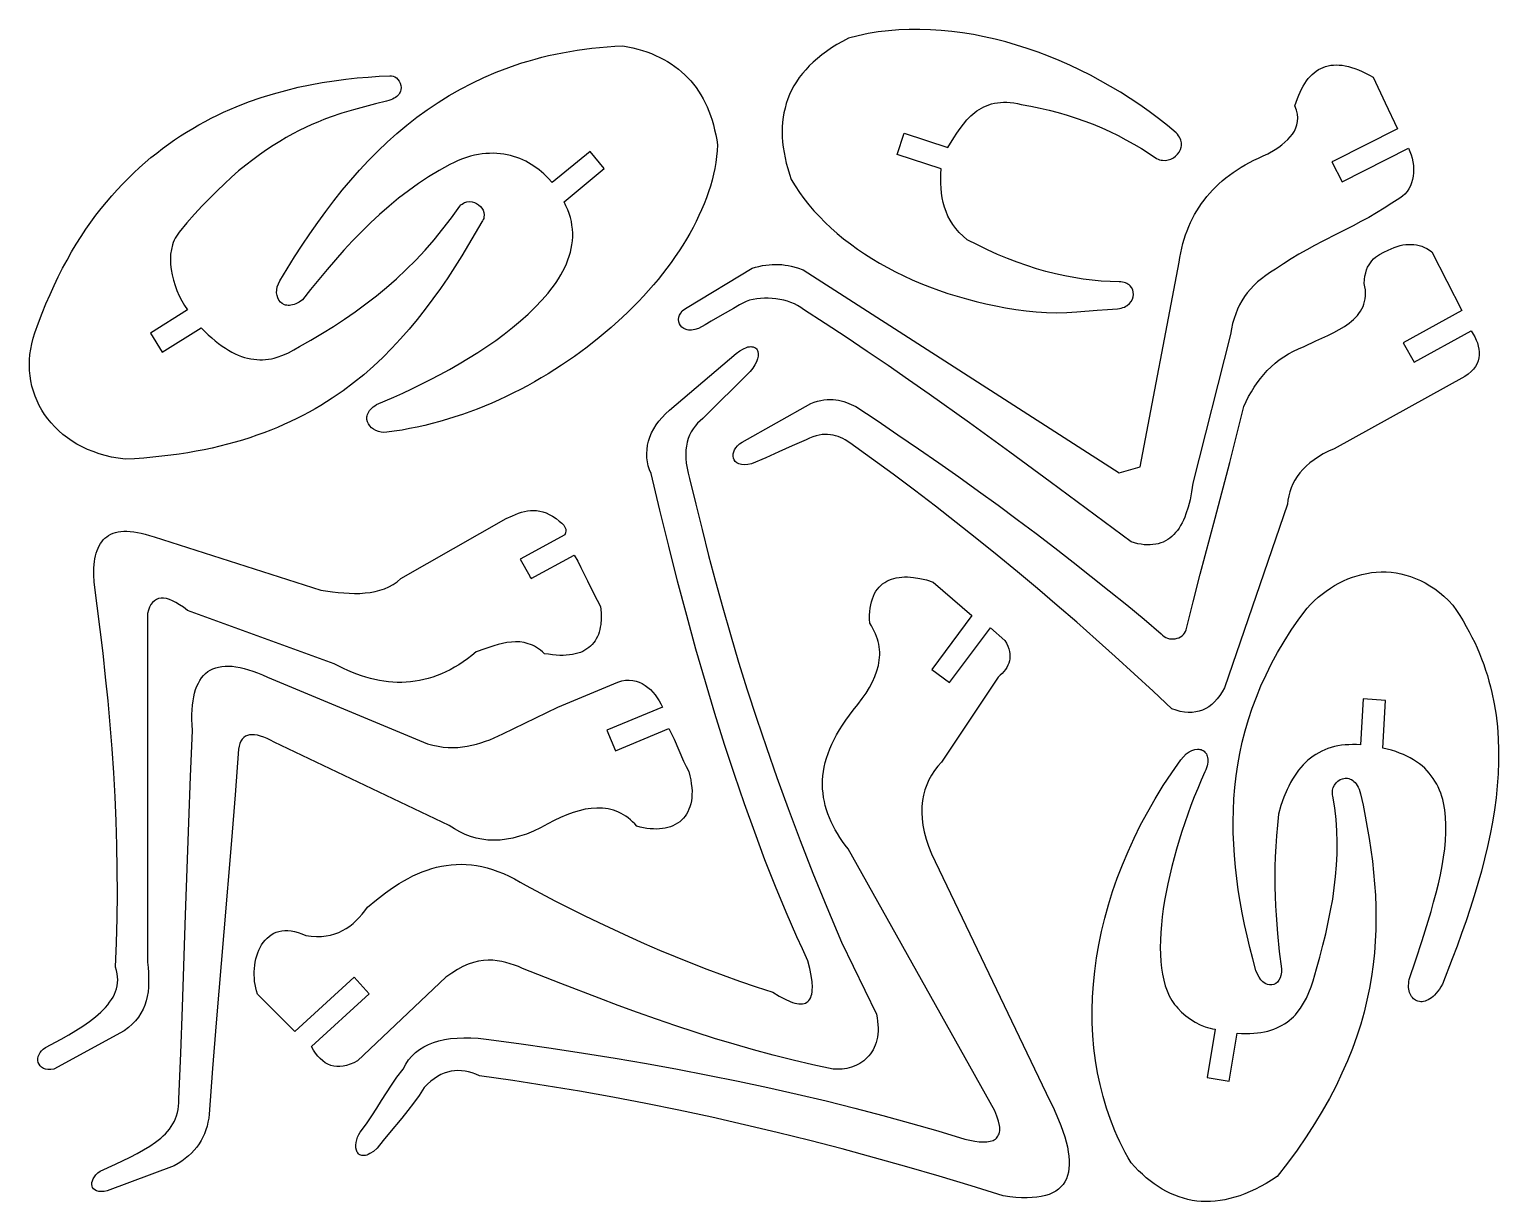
# Model space of a CAD drawing. Extents: x 13 to 179, y 9 to 275.
# Drawn here: x 13.6 to 177.9, y 144.1 to 275.2 of the extents above; entities that cross this region are included whole.
import ezdxf

# ---------------------------------------------------------------- set-up
doc = ezdxf.new("R2010")
doc.units = 0
doc.layers.add('Nível Padrão', color=1, linetype='CONTINUOUS')

msp = doc.modelspace()

# ---------------------------------------------------------------- linework, layer by layer
at = {"layer": 'Nível Padrão'}
for points in [[(105.18, 274.25), (104.52, 273.9), (103.89, 273.54), (103.3, 273.16), (102.74, 272.78), (102.21, 272.39), (101.71, 271.99), (101.25, 271.58), (100.81, 271.16), (100.41, 270.73), (100.03, 270.29), (99.69, 269.84), (99.37, 269.38), (99.09, 268.91), (98.83, 268.44), (98.6, 267.95), (98.4, 267.46), (98.23, 266.95), (98.09, 266.44), (97.97, 265.92), (97.88, 265.4), (97.82, 264.86), (97.78, 264.31), (97.77, 263.76), (97.78, 263.2), (97.82, 262.63), (97.89, 262.05), (97.98, 261.47), (98.09, 260.88), (98.23, 260.28), (98.39, 259.67), (98.58, 259.06), (98.79, 258.44), (99.23, 257.72), (99.7, 257.01), (100.21, 256.31), (100.75, 255.62), (101.32, 254.95), (101.93, 254.3), (102.57, 253.65), (103.23, 253.03), (103.93, 252.41), (104.65, 251.82), (105.4, 251.24), (106.18, 250.67), (106.98, 250.13), (107.81, 249.6), (108.66, 249.09), (109.54, 248.59), (110.44, 248.12), (111.37, 247.67), (112.31, 247.23), (113.28, 246.82), (114.26, 246.43), (115.27, 246.06), (116.29, 245.71), (117.33, 245.38), (118.39, 245.08), (119.46, 244.8), (120.55, 244.54), (121.66, 244.31), (122.77, 244.1), (123.91, 243.92), (125.05, 243.77), (126.2, 243.64), (126.77, 243.59), (127.34, 243.56), (128.47, 243.54), (129.6, 243.58), (130.74, 243.65), (133.01, 243.83), (134.15, 243.91), (135.29, 243.97), (135.5, 244.01), (135.7, 244.05), (135.88, 244.11), (136.06, 244.18), (136.21, 244.27), (136.36, 244.36), (136.61, 244.56), (136.8, 244.8), (136.94, 245.05), (137.03, 245.32), (137.07, 245.59), (137.05, 245.86), (136.98, 246.11), (136.85, 246.35), (136.68, 246.56), (136.57, 246.66), (136.45, 246.74), (136.32, 246.81), (136.17, 246.88), (136.01, 246.93), (135.84, 246.97), (135.65, 246.99), (135.46, 247), (134.46, 247.03), (133.46, 247.09), (132.46, 247.18), (131.44, 247.31), (130.41, 247.47), (129.38, 247.66), (128.33, 247.89), (127.28, 248.16), (126.22, 248.46), (125.14, 248.81), (124.06, 249.19), (122.96, 249.61), (121.85, 250.07), (120.74, 250.57), (119.61, 251.12), (118.47, 251.71), (118, 252.11), (117.57, 252.52), (117.2, 252.96), (116.86, 253.41), (116.57, 253.88), (116.32, 254.36), (116.11, 254.85), (115.93, 255.36), (115.79, 255.87), (115.68, 256.39), (115.6, 256.92), (115.54, 257.46), (115.52, 258), (115.51, 258.54), (115.53, 259.09), (115.57, 259.63), (110.64, 261.25), (111.42, 263.62), (116.32, 262.02), (116.97, 263.1), (117.31, 263.63), (117.67, 264.15), (118.04, 264.64), (118.44, 265.11), (118.86, 265.55), (119.32, 265.94), (119.56, 266.12), (119.8, 266.29), (120.06, 266.44), (120.33, 266.58), (120.61, 266.7), (120.9, 266.81), (121.2, 266.9), (121.52, 266.98), (121.84, 267.04), (122.18, 267.07), (122.54, 267.09), (122.9, 267.09), (123.29, 267.06), (123.68, 267.01), (124.09, 266.94), (124.52, 266.85), (125.58, 266.66), (126.62, 266.44), (127.65, 266.2), (128.66, 265.93), (129.66, 265.64), (130.65, 265.32), (131.62, 264.98), (132.57, 264.62), (133.51, 264.22), (134.43, 263.81), (135.34, 263.37), (136.23, 262.9), (137.11, 262.41), (137.98, 261.9), (138.83, 261.36), (139.66, 260.79), (139.82, 260.72), (139.98, 260.66), (140.15, 260.62), (140.31, 260.59), (140.63, 260.58), (140.95, 260.63), (141.25, 260.72), (141.53, 260.87), (141.78, 261.05), (142, 261.27), (142.18, 261.51), (142.32, 261.79), (142.4, 262.08), (142.42, 262.23), (142.43, 262.38), (142.42, 262.54), (142.39, 262.7), (142.35, 262.86), (142.29, 263.02), (142.21, 263.18), (142.11, 263.34), (141.99, 263.5), (141.85, 263.65), (140.86, 264.47), (139.86, 265.27), (138.83, 266.04), (137.78, 266.78), (136.71, 267.5), (135.62, 268.2), (134.51, 268.86), (133.39, 269.5), (132.25, 270.11), (131.1, 270.69), (129.94, 271.24), (128.76, 271.75), (127.58, 272.24), (126.39, 272.69), (125.19, 273.1), (123.99, 273.49), (122.79, 273.83), (121.58, 274.14), (120.37, 274.42), (119.16, 274.65), (117.95, 274.85), (116.75, 275.01), (115.55, 275.13), (114.36, 275.2), (113.17, 275.24), (111.99, 275.23), (110.82, 275.18), (109.67, 275.09), (108.52, 274.95), (107.39, 274.76), (106.28, 274.53), (105.18, 274.25)], [(44.12, 244.98), (43.73, 244.71), (43.36, 244.52), (43.18, 244.46), (43, 244.41), (42.83, 244.37), (42.67, 244.36), (42.52, 244.36), (42.37, 244.37), (42.23, 244.4), (42.1, 244.44), (41.86, 244.57), (41.65, 244.74), (41.48, 244.95), (41.35, 245.19), (41.27, 245.47), (41.23, 245.77), (41.24, 246.09), (41.3, 246.43), (41.42, 246.77), (41.59, 247.12), (42.41, 248.47), (43.24, 249.8), (44.08, 251.1), (44.94, 252.38), (45.82, 253.64), (46.72, 254.87), (47.63, 256.07), (48.57, 257.24), (49.53, 258.38), (50.51, 259.49), (51.51, 260.56), (52.54, 261.6), (53.59, 262.61), (54.67, 263.58), (55.78, 264.51), (56.92, 265.4), (58.08, 266.25), (59.28, 267.06), (60.51, 267.83), (61.78, 268.55), (63.08, 269.23), (64.41, 269.87), (65.78, 270.45), (67.19, 270.99), (67.91, 271.24), (68.64, 271.48), (69.38, 271.7), (70.13, 271.92), (70.88, 272.12), (71.65, 272.3), (72.43, 272.48), (73.22, 272.63), (74.03, 272.78), (74.84, 272.91), (75.66, 273.03), (76.5, 273.13), (77.34, 273.22), (78.2, 273.3), (79.07, 273.36), (79.95, 273.41), (80.52, 273.3), (81.07, 273.18), (81.61, 273.04), (82.14, 272.88), (82.65, 272.71), (83.14, 272.53), (83.62, 272.33), (84.08, 272.11), (84.53, 271.88), (84.96, 271.63), (85.37, 271.37), (85.77, 271.09), (86.16, 270.8), (86.53, 270.49), (86.88, 270.17), (87.22, 269.83), (87.54, 269.48), (87.85, 269.11), (88.15, 268.72), (88.42, 268.32), (88.68, 267.9), (88.93, 267.47), (89.16, 267.02), (89.38, 266.56), (89.58, 266.08), (89.76, 265.59), (89.93, 265.08), (90.08, 264.56), (90.22, 264.02), (90.35, 263.46), (90.45, 262.89), (90.55, 262.31), (90.5, 261.66), (90.44, 261), (90.35, 260.35), (90.23, 259.69), (90.09, 259.03), (89.93, 258.37), (89.74, 257.71), (89.53, 257.05), (89.29, 256.39), (89.04, 255.72), (88.76, 255.06), (88.46, 254.4), (88.14, 253.74), (87.81, 253.08), (87.45, 252.42), (87.07, 251.77), (86.67, 251.11), (86.25, 250.46), (85.81, 249.82), (85.36, 249.17), (84.89, 248.53), (84.4, 247.9), (83.89, 247.27), (83.37, 246.65), (82.83, 246.03), (82.27, 245.41), (81.7, 244.81), (81.12, 244.21), (80.52, 243.61), (79.9, 243.03), (78.64, 241.88), (77.32, 240.77), (75.95, 239.69), (74.54, 238.65), (73.08, 237.66), (72.34, 237.18), (71.59, 236.71), (70.83, 236.26), (70.06, 235.81), (69.28, 235.38), (68.5, 234.97), (67.71, 234.57), (66.91, 234.18), (66.11, 233.8), (65.3, 233.44), (64.48, 233.1), (63.66, 232.77), (62.83, 232.46), (62, 232.16), (61.17, 231.88), (60.33, 231.62), (59.49, 231.37), (58.64, 231.15), (57.8, 230.94), (56.95, 230.75), (56.1, 230.58), (55.25, 230.42), (54.39, 230.29), (53.54, 230.18), (53.22, 230.15), (52.91, 230.18), (52.61, 230.24), (52.33, 230.35), (52.07, 230.5), (51.84, 230.67), (51.64, 230.88), (51.49, 231.1), (51.38, 231.35), (51.32, 231.61), (51.32, 231.75), (51.33, 231.88), (51.35, 232.02), (51.39, 232.16), (51.45, 232.3), (51.53, 232.45), (51.62, 232.59), (51.74, 232.73), (51.87, 232.86), (52.03, 233), (52.2, 233.13), (52.4, 233.27), (54.33, 234.09), (55.33, 234.54), (56.36, 235.03), (57.4, 235.54), (58.45, 236.07), (59.51, 236.63), (60.57, 237.21), (61.63, 237.82), (62.68, 238.45), (63.72, 239.09), (64.73, 239.76), (65.73, 240.45), (66.69, 241.16), (67.62, 241.88), (68.51, 242.62), (69.36, 243.38), (70.16, 244.15), (70.9, 244.93), (71.59, 245.73), (71.91, 246.13), (72.21, 246.53), (72.49, 246.94), (72.76, 247.35), (73.01, 247.77), (73.24, 248.18), (73.45, 248.6), (73.64, 249.02), (73.81, 249.45), (73.95, 249.87), (74.08, 250.3), (74.18, 250.72), (74.25, 251.15), (74.31, 251.58), (74.34, 252.02), (74.34, 252.45), (74.32, 252.89), (74.26, 253.32), (74.19, 253.76), (74.08, 254.2), (73.95, 254.63), (73.78, 255.07), (73.59, 255.51), (73.37, 255.95), (77.88, 259.66), (76.29, 261.59), (72.04, 258.1), (71.6, 258.6), (71.11, 259.08), (70.58, 259.53), (70.01, 259.94), (69.4, 260.31), (69.09, 260.48), (68.76, 260.64), (68.43, 260.78), (68.08, 260.91), (67.73, 261.03), (67.37, 261.13), (67, 261.21), (66.63, 261.28), (66.25, 261.33), (65.85, 261.36), (65.45, 261.38), (65.05, 261.37), (64.63, 261.35), (64.21, 261.3), (63.79, 261.24), (63.35, 261.15), (62.91, 261.04), (62.46, 260.9), (62.01, 260.75), (61.55, 260.56), (61.08, 260.35), (60.61, 260.12), (59.4, 259.46), (58.23, 258.75), (57.08, 257.99), (55.96, 257.19), (54.87, 256.35), (53.8, 255.46), (52.75, 254.54), (51.72, 253.59), (50.72, 252.6), (49.73, 251.59), (48.76, 250.54), (47.81, 249.47), (46.87, 248.38), (45.94, 247.26), (45.03, 246.13), (44.12, 244.98)], [(155.13, 266.68), (155.41, 267.49), (155.55, 267.87), (155.71, 268.23), (155.87, 268.56), (156.05, 268.89), (156.23, 269.19), (156.42, 269.47), (156.62, 269.73), (156.83, 269.97), (157.05, 270.19), (157.28, 270.39), (157.51, 270.58), (157.76, 270.74), (158.01, 270.88), (158.28, 270.99), (158.55, 271.09), (158.84, 271.17), (159.13, 271.22), (159.43, 271.25), (159.75, 271.26), (160.07, 271.25), (160.41, 271.22), (160.75, 271.16), (161.1, 271.08), (161.47, 270.98), (161.84, 270.86), (162.23, 270.71), (162.63, 270.53), (163.03, 270.34), (163.45, 270.12), (163.88, 269.88), (165.21, 267.04), (166.58, 264.12), (159.43, 260.49), (159.34, 260.46), (159.34, 260.45), (159.27, 260.42), (160.41, 258.19), (167.82, 261.95), (167.99, 261.59), (168.13, 261.21), (168.25, 260.82), (168.33, 260.42), (168.38, 260.02), (168.4, 259.61), (168.4, 259.21), (168.36, 258.82), (168.28, 258.44), (168.18, 258.07), (168.04, 257.72), (167.87, 257.39), (167.67, 257.09), (167.43, 256.81), (167.16, 256.57), (166.86, 256.37), (165.98, 255.78), (165.11, 255.23), (164.25, 254.71), (163.38, 254.21), (162.51, 253.74), (161.64, 253.28), (159.91, 252.4), (158.18, 251.51), (157.31, 251.05), (156.44, 250.58), (155.57, 250.09), (154.7, 249.56), (153.83, 249.01), (152.96, 248.42), (152.4, 248.07), (151.87, 247.72), (151.39, 247.35), (150.94, 246.98), (150.53, 246.59), (150.15, 246.19), (149.8, 245.77), (149.49, 245.34), (149.2, 244.89), (148.94, 244.42), (148.71, 243.93), (148.51, 243.42), (148.32, 242.88), (148.16, 242.32), (148.02, 241.73), (147.9, 241.11), (143.7, 224.46), (143.56, 223.51), (143.39, 222.62), (143.18, 221.79), (142.94, 221.03), (142.8, 220.68), (142.66, 220.35), (142.5, 220.03), (142.34, 219.73), (142.16, 219.45), (141.98, 219.19), (141.78, 218.95), (141.58, 218.72), (141.36, 218.52), (141.14, 218.33), (140.9, 218.16), (140.65, 218.02), (140.39, 217.89), (140.12, 217.79), (139.84, 217.7), (139.55, 217.64), (139.25, 217.6), (138.94, 217.57), (138.61, 217.57), (138.27, 217.59), (137.92, 217.64), (137.56, 217.7), (137.19, 217.79), (136.8, 217.9), (127.74, 224.64), (123.24, 227.95), (118.74, 231.22), (114.2, 234.45), (111.92, 236.05), (109.61, 237.64), (107.29, 239.22), (104.94, 240.79), (102.57, 242.35), (100.17, 243.91), (99.85, 244.14), (99.5, 244.35), (99.14, 244.54), (98.75, 244.7), (98.35, 244.83), (97.94, 244.95), (97.51, 245.04), (97.08, 245.1), (96.65, 245.15), (96.21, 245.17), (95.78, 245.17), (95.35, 245.14), (94.93, 245.09), (94.52, 245.02), (94.12, 244.93), (93.74, 244.81), (92.99, 244.41), (92.31, 244.03), (91.07, 243.3), (89.84, 242.58), (89.16, 242.2), (88.41, 241.79), (88, 241.66), (87.82, 241.62), (87.64, 241.6), (87.47, 241.6), (87.31, 241.6), (87.16, 241.63), (87.02, 241.66), (86.77, 241.77), (86.56, 241.92), (86.4, 242.1), (86.29, 242.31), (86.21, 242.54), (86.19, 242.78), (86.22, 243.03), (86.29, 243.28), (86.42, 243.51), (86.6, 243.74), (86.84, 243.94), (87.13, 244.11), (94.41, 248.51), (94.8, 248.63), (95.18, 248.73), (95.56, 248.81), (95.93, 248.87), (96.3, 248.91), (96.67, 248.94), (97.03, 248.95), (97.39, 248.94), (97.74, 248.92), (98.09, 248.88), (98.44, 248.83), (98.79, 248.76), (99.47, 248.58), (100.13, 248.35), (135.46, 225.64), (137.81, 226.31), (142.18, 249.19), (142.27, 249.72), (142.36, 250.25), (142.48, 250.76), (142.6, 251.27), (142.74, 251.76), (142.9, 252.25), (143.07, 252.72), (143.26, 253.18), (143.46, 253.64), (143.67, 254.08), (143.9, 254.52), (144.15, 254.94), (144.4, 255.35), (144.68, 255.76), (144.97, 256.15), (145.27, 256.54), (145.59, 256.91), (145.92, 257.27), (146.27, 257.63), (146.63, 257.97), (147, 258.3), (147.39, 258.62), (147.8, 258.94), (148.22, 259.24), (148.65, 259.53), (149.1, 259.81), (149.57, 260.09), (150.05, 260.35), (150.54, 260.6), (151.05, 260.84), (151.57, 261.08), (152.11, 261.3), (152.92, 261.81), (153.31, 262.07), (153.67, 262.34), (154.01, 262.62), (154.33, 262.92), (154.61, 263.22), (154.86, 263.53), (155.06, 263.86), (155.23, 264.21), (155.35, 264.57), (155.42, 264.95), (155.44, 265.35), (155.4, 265.77), (155.3, 266.21), (155.13, 266.68)], [(53.88, 270.04), (53.97, 270.06), (54.06, 270.06), (54.25, 270.02), (54.44, 269.93), (54.62, 269.8), (54.78, 269.63), (54.93, 269.43), (55.04, 269.21), (55.11, 268.97), (55.14, 268.72), (55.12, 268.47), (55.09, 268.34), (55.04, 268.21), (54.98, 268.09), (54.9, 267.97), (54.8, 267.85), (54.68, 267.74), (54.54, 267.63), (54.38, 267.53), (54.2, 267.43), (53.99, 267.35), (53.76, 267.27), (53.51, 267.2), (52.3, 266.91), (51.07, 266.59), (49.81, 266.25), (48.52, 265.85), (47.2, 265.4), (46.52, 265.15), (45.84, 264.87), (45.15, 264.58), (44.45, 264.26), (43.74, 263.91), (43.03, 263.54), (42.3, 263.14), (41.57, 262.71), (40.83, 262.25), (40.08, 261.75), (39.32, 261.22), (38.55, 260.65), (37.77, 260.05), (36.98, 259.4), (36.18, 258.71), (35.38, 257.97), (34.56, 257.19), (33.74, 256.37), (32.9, 255.49), (32.05, 254.56), (31.2, 253.58), (30.33, 252.55), (30.17, 252.34), (30.02, 252.12), (29.89, 251.89), (29.77, 251.65), (29.67, 251.4), (29.58, 251.15), (29.45, 250.63), (29.37, 250.08), (29.34, 249.52), (29.36, 248.95), (29.42, 248.36), (29.53, 247.78), (29.68, 247.19), (29.86, 246.6), (30.08, 246.02), (30.34, 245.45), (30.62, 244.89), (30.92, 244.36), (31.25, 243.85), (27.11, 241.26), (28.43, 239.14), (32.78, 241.85), (33.18, 241.45), (33.58, 241.07), (33.97, 240.72), (34.36, 240.39), (34.74, 240.09), (35.12, 239.82), (35.49, 239.56), (35.86, 239.34), (36.22, 239.14), (36.58, 238.96), (36.94, 238.8), (37.29, 238.66), (37.64, 238.55), (37.98, 238.46), (38.33, 238.38), (38.66, 238.33), (39, 238.3), (39.33, 238.28), (39.66, 238.29), (39.99, 238.31), (40.32, 238.35), (40.64, 238.4), (40.96, 238.47), (41.28, 238.56), (41.91, 238.78), (42.54, 239.06), (43.16, 239.39), (43.79, 239.77), (45.07, 240.49), (46.34, 241.24), (47.59, 242.01), (48.82, 242.82), (50.03, 243.65), (51.22, 244.52), (52.38, 245.43), (53.52, 246.37), (54.64, 247.35), (55.73, 248.37), (56.79, 249.44), (57.83, 250.55), (58.85, 251.7), (59.83, 252.91), (60.79, 254.16), (61.71, 255.47), (61.84, 255.6), (61.97, 255.7), (62.11, 255.79), (62.25, 255.86), (62.38, 255.91), (62.52, 255.95), (62.81, 255.98), (63.08, 255.96), (63.35, 255.89), (63.6, 255.77), (63.82, 255.62), (64.03, 255.44), (64.19, 255.23), (64.32, 255), (64.41, 254.75), (64.44, 254.49), (64.42, 254.23), (64.39, 254.1), (64.34, 253.97), (64.27, 253.84), (64.19, 253.71), (63.45, 252.43), (62.7, 251.17), (61.93, 249.91), (61.15, 248.68), (60.36, 247.46), (59.54, 246.26), (58.71, 245.08), (57.85, 243.93), (56.96, 242.8), (56.04, 241.69), (55.1, 240.62), (54.12, 239.57), (53.11, 238.55), (52.06, 237.56), (50.97, 236.61), (49.84, 235.69), (48.66, 234.81), (47.44, 233.97), (46.81, 233.57), (46.17, 233.17), (45.52, 232.79), (44.85, 232.41), (44.17, 232.05), (43.48, 231.7), (42.78, 231.36), (42.05, 231.03), (41.32, 230.71), (40.57, 230.4), (39.81, 230.11), (39.03, 229.83), (38.23, 229.56), (37.42, 229.3), (36.6, 229.06), (35.75, 228.83), (34.89, 228.61), (34.02, 228.41), (33.12, 228.22), (32.21, 228.04), (31.29, 227.88), (30.34, 227.73), (29.38, 227.6), (28.39, 227.48), (27.39, 227.37), (26.37, 227.28), (25.33, 227.21), (24.27, 227.15), (23.51, 227.26), (22.77, 227.4), (22.06, 227.57), (21.37, 227.77), (20.71, 228), (20.08, 228.26), (19.47, 228.54), (18.89, 228.85), (18.34, 229.19), (17.82, 229.55), (17.32, 229.93), (16.85, 230.34), (16.42, 230.76), (16.01, 231.21), (15.63, 231.67), (15.28, 232.15), (14.97, 232.65), (14.68, 233.16), (14.43, 233.69), (14.21, 234.22), (14.02, 234.77), (13.86, 235.33), (13.74, 235.91), (13.65, 236.48), (13.59, 237.07), (13.57, 237.66), (13.59, 238.26), (13.63, 238.86), (13.72, 239.46), (13.84, 240.07), (13.99, 240.68), (14.18, 241.28), (14.58, 242.4), (15, 243.49), (15.43, 244.55), (15.88, 245.58), (16.34, 246.59), (16.81, 247.57), (17.29, 248.52), (17.79, 249.44), (18.3, 250.34), (18.82, 251.21), (19.36, 252.06), (19.9, 252.88), (20.46, 253.67), (21.02, 254.44), (21.6, 255.19), (22.19, 255.91), (22.78, 256.61), (23.38, 257.29), (23.99, 257.94), (24.61, 258.57), (25.24, 259.18), (25.88, 259.77), (26.52, 260.34), (27.16, 260.89), (27.82, 261.41), (28.48, 261.92), (29.14, 262.41), (29.81, 262.87), (30.49, 263.32), (31.16, 263.75), (31.85, 264.16), (32.53, 264.56), (33.22, 264.94), (33.91, 265.3), (34.6, 265.64), (35.3, 265.97), (36.69, 266.57), (38.08, 267.12), (39.48, 267.61), (40.87, 268.04), (42.25, 268.42), (43.63, 268.76), (44.99, 269.05), (46.33, 269.29), (47.65, 269.5), (48.96, 269.67), (50.23, 269.8), (51.48, 269.91), (52.7, 269.99), (53.88, 270.04)], [(156.14, 239.77), (157.48, 240.38), (158.82, 241), (159.46, 241.32), (160.08, 241.65), (160.66, 242.01), (161.2, 242.38), (161.45, 242.58), (161.68, 242.79), (161.9, 243.01), (162.11, 243.23), (162.29, 243.46), (162.46, 243.71), (162.61, 243.96), (162.74, 244.23), (162.84, 244.51), (162.92, 244.8), (162.98, 245.1), (163.01, 245.42), (163.02, 245.75), (163, 246.09), (162.95, 246.45), (162.87, 246.83), (162.9, 247.26), (162.96, 247.65), (163.04, 248.01), (163.14, 248.33), (163.26, 248.63), (163.41, 248.9), (163.56, 249.14), (163.74, 249.36), (163.93, 249.56), (164.13, 249.74), (164.35, 249.91), (164.58, 250.05), (165.06, 250.31), (165.56, 250.53), (165.9, 250.7), (166.23, 250.84), (166.56, 250.96), (166.88, 251.05), (167.2, 251.12), (167.52, 251.17), (167.83, 251.19), (168.14, 251.19), (168.44, 251.17), (168.74, 251.13), (169.03, 251.06), (169.32, 250.97), (169.61, 250.85), (169.89, 250.71), (170.17, 250.55), (170.44, 250.36), (173.81, 243.78), (167.25, 240.19), (168.45, 238), (174.84, 241.5), (175.05, 241.16), (175.23, 240.83), (175.39, 240.49), (175.53, 240.16), (175.63, 239.82), (175.7, 239.48), (175.74, 239.15), (175.74, 238.81), (175.7, 238.49), (175.62, 238.16), (175.5, 237.85), (175.33, 237.54), (175.11, 237.24), (174.84, 236.95), (174.52, 236.67), (174.14, 236.4), (159.51, 228.33), (158.88, 228.04), (158.3, 227.74), (157.76, 227.42), (157.26, 227.09), (156.8, 226.74), (156.39, 226.38), (156.01, 226.01), (155.68, 225.63), (155.38, 225.23), (155.12, 224.82), (154.9, 224.39), (154.71, 223.96), (154.56, 223.51), (154.44, 223.05), (154.35, 222.59), (154.29, 222.11), (147.23, 201.59), (146.98, 201.13), (146.72, 200.71), (146.44, 200.34), (146.14, 200.01), (145.83, 199.71), (145.5, 199.46), (145.16, 199.26), (144.8, 199.09), (144.42, 198.96), (144.03, 198.88), (143.62, 198.83), (143.2, 198.83), (142.76, 198.87), (142.3, 198.95), (141.83, 199.07), (141.34, 199.23), (139.26, 201.19), (137.16, 203.14), (135.03, 205.08), (132.89, 207), (130.72, 208.91), (128.53, 210.81), (126.32, 212.69), (124.09, 214.56), (121.83, 216.42), (119.55, 218.26), (117.25, 220.09), (114.92, 221.9), (112.57, 223.7), (110.19, 225.48), (107.78, 227.25), (105.35, 229), (104.83, 229.32), (104.57, 229.46), (104.3, 229.58), (104.03, 229.69), (103.75, 229.78), (103.46, 229.85), (103.16, 229.9), (102.86, 229.93), (102.55, 229.93), (102.23, 229.91), (101.9, 229.86), (101.56, 229.77), (101.21, 229.66), (100.84, 229.52), (100.47, 229.34), (98.9, 228.67), (97.41, 227.99), (95.93, 227.32), (94.35, 226.65), (93.92, 226.57), (93.54, 226.54), (93.21, 226.57), (92.93, 226.64), (92.7, 226.76), (92.52, 226.91), (92.39, 227.09), (92.31, 227.29), (92.28, 227.51), (92.29, 227.74), (92.35, 227.97), (92.45, 228.21), (92.59, 228.44), (92.78, 228.66), (93.01, 228.87), (93.29, 229.05), (100.97, 233.38), (101.36, 233.52), (101.73, 233.64), (102.1, 233.73), (102.45, 233.79), (102.8, 233.82), (103.13, 233.83), (103.46, 233.83), (103.78, 233.8), (104.08, 233.75), (104.38, 233.68), (104.67, 233.6), (104.96, 233.51), (105.5, 233.29), (106.02, 233.04), (108.38, 231.47), (110.72, 229.9), (113.02, 228.32), (115.29, 226.75), (117.53, 225.17), (119.74, 223.59), (121.92, 222), (124.06, 220.41), (126.18, 218.83), (128.27, 217.24), (130.32, 215.64), (132.35, 214.05), (134.35, 212.45), (136.32, 210.85), (138.25, 209.25), (140.16, 207.64), (140.32, 207.47), (140.49, 207.33), (140.68, 207.21), (140.89, 207.13), (141.1, 207.08), (141.31, 207.05), (141.53, 207.05), (141.74, 207.07), (141.95, 207.12), (142.15, 207.19), (142.33, 207.29), (142.5, 207.41), (142.66, 207.54), (142.78, 207.7), (142.89, 207.88), (142.96, 208.07), (143.73, 211.19), (144.53, 214.31), (146.19, 220.56), (147.84, 226.8), (148.64, 229.92), (149.42, 233.04), (149.68, 233.61), (149.95, 234.16), (150.25, 234.69), (150.56, 235.21), (150.9, 235.7), (151.26, 236.18), (151.63, 236.64), (152.03, 237.08), (152.46, 237.5), (152.9, 237.9), (153.38, 238.27), (153.88, 238.62), (154.4, 238.94), (154.95, 239.24), (155.53, 239.52), (156.14, 239.77)], [(44.5, 173.86), (45.1, 173.79), (45.68, 173.76), (46.23, 173.78), (46.76, 173.84), (47.26, 173.93), (47.73, 174.06), (48.18, 174.23), (48.61, 174.44), (49.02, 174.67), (49.41, 174.93), (49.78, 175.22), (50.13, 175.54), (50.47, 175.88), (50.79, 176.25), (51.1, 176.63), (51.4, 177.04), (52.4, 177.88), (53.4, 178.65), (53.91, 179.02), (54.41, 179.36), (54.92, 179.68), (55.44, 179.99), (55.95, 180.27), (56.47, 180.54), (56.99, 180.78), (57.52, 181), (58.05, 181.19), (58.58, 181.36), (59.12, 181.51), (59.66, 181.63), (60.2, 181.72), (60.76, 181.79), (61.31, 181.83), (61.87, 181.84), (62.44, 181.82), (63.02, 181.77), (63.6, 181.69), (64.18, 181.58), (64.77, 181.43), (65.37, 181.26), (65.98, 181.05), (66.59, 180.8), (67.22, 180.52), (67.85, 180.2), (68.48, 179.85), (69.13, 179.46), (70.73, 178.61), (72.34, 177.77), (73.97, 176.94), (75.61, 176.12), (77.26, 175.32), (78.94, 174.53), (80.63, 173.75), (82.33, 172.99), (84.06, 172.24), (85.81, 171.51), (87.57, 170.8), (89.36, 170.1), (91.17, 169.43), (93, 168.77), (94.86, 168.14), (96.74, 167.52), (97.45, 167.09), (98.09, 166.74), (98.67, 166.48), (98.94, 166.39), (99.19, 166.31), (99.43, 166.26), (99.65, 166.23), (99.85, 166.22), (100.04, 166.23), (100.22, 166.27), (100.38, 166.32), (100.53, 166.4), (100.66, 166.5), (100.77, 166.62), (100.87, 166.77), (100.96, 166.93), (101.02, 167.12), (101.08, 167.33), (101.12, 167.56), (101.14, 167.81), (101.15, 168.09), (101.12, 168.7), (101.03, 169.4), (100.88, 170.19), (100.66, 171.06), (100.05, 172.38), (99.43, 173.73), (98.22, 176.5), (97.03, 179.37), (95.85, 182.35), (94.7, 185.42), (93.56, 188.6), (92.44, 191.87), (91.33, 195.24), (90.25, 198.7), (89.18, 202.26), (88.13, 205.92), (87.1, 209.66), (86.08, 213.5), (85.08, 217.43), (84.09, 221.45), (83.12, 225.55), (82.94, 225.98), (82.8, 226.42), (82.7, 226.87), (82.65, 227.32), (82.63, 227.78), (82.66, 228.24), (82.72, 228.71), (82.83, 229.17), (82.98, 229.63), (83.17, 230.09), (83.4, 230.54), (83.67, 230.99), (83.99, 231.42), (84.34, 231.84), (84.74, 232.25), (85.17, 232.64), (92.64, 238.99), (93.05, 239.29), (93.44, 239.52), (93.79, 239.66), (93.95, 239.71), (94.1, 239.74), (94.25, 239.75), (94.38, 239.74), (94.51, 239.72), (94.62, 239.69), (94.72, 239.64), (94.81, 239.57), (94.89, 239.5), (94.96, 239.41), (95.01, 239.31), (95.06, 239.21), (95.1, 238.96), (95.1, 238.68), (95.03, 238.38), (94.91, 238.05), (94.73, 237.7), (94.49, 237.34), (94.18, 236.98), (88.91, 231.71), (88.59, 231.45), (88.3, 231.17), (88.03, 230.86), (87.8, 230.54), (87.59, 230.2), (87.41, 229.84), (87.27, 229.46), (87.15, 229.06), (87.06, 228.63), (87.01, 228.19), (86.99, 227.71), (87, 227.22), (87.05, 226.7), (87.14, 226.16), (87.26, 225.59), (87.41, 224.99), (88.1, 222.14), (88.81, 219.28), (89.54, 216.39), (90.32, 213.48), (91.13, 210.53), (91.99, 207.53), (92.9, 204.47), (93.87, 201.36), (94.9, 198.17), (96.01, 194.89), (97.18, 191.54), (98.44, 188.08), (99.79, 184.52), (101.22, 180.84), (102.76, 177.05), (104.39, 173.12), (108.31, 165.09), (108.4, 164.68), (108.45, 164.28), (108.49, 163.9), (108.5, 163.53), (108.5, 163.18), (108.47, 162.84), (108.43, 162.51), (108.36, 162.2), (108.28, 161.9), (108.18, 161.62), (108.07, 161.35), (107.94, 161.1), (107.8, 160.86), (107.64, 160.63), (107.47, 160.42), (107.29, 160.22), (107.1, 160.04), (106.89, 159.87), (106.68, 159.71), (106.46, 159.57), (106.24, 159.44), (106, 159.33), (105.52, 159.14), (105.01, 159.01), (104.5, 158.93), (103.98, 158.91), (103.46, 158.94), (101.22, 159.42), (98.99, 159.93), (96.78, 160.49), (94.58, 161.08), (92.39, 161.71), (90.22, 162.37), (88.05, 163.05), (85.88, 163.76), (83.73, 164.5), (81.58, 165.26), (79.43, 166.05), (77.29, 166.85), (73, 168.5), (68.71, 170.2), (68.27, 170.39), (67.82, 170.56), (67.36, 170.72), (66.88, 170.86), (66.4, 170.98), (65.91, 171.06), (65.4, 171.11), (64.88, 171.12), (64.35, 171.09), (63.8, 171), (63.24, 170.87), (62.66, 170.67), (62.07, 170.41), (61.45, 170.08), (60.82, 169.68), (60.17, 169.2), (50.28, 159.87), (49.86, 159.64), (49.45, 159.47), (49.05, 159.34), (48.67, 159.25), (48.31, 159.21), (47.95, 159.22), (47.61, 159.26), (47.29, 159.35), (46.97, 159.48), (46.67, 159.65), (46.38, 159.86), (46.11, 160.1), (45.84, 160.39), (45.59, 160.71), (45.34, 161.06), (45.11, 161.45), (51.59, 167.36), (49.91, 169.21), (43.27, 163.15), (39.08, 167.33), (38.98, 167.67), (38.89, 168.02), (38.82, 168.38), (38.77, 168.74), (38.74, 169.1), (38.72, 169.46), (38.72, 169.83), (38.74, 170.19), (38.78, 170.55), (38.84, 170.91), (38.91, 171.25), (39.01, 171.59), (39.12, 171.92), (39.24, 172.24), (39.39, 172.54), (39.55, 172.83), (39.73, 173.09), (39.93, 173.34), (40.15, 173.57), (40.38, 173.78), (40.63, 173.96), (40.9, 174.12), (41.18, 174.25), (41.48, 174.34), (41.8, 174.41), (42.13, 174.45), (42.49, 174.45), (42.86, 174.41), (43.24, 174.33), (43.64, 174.22), (44.06, 174.06), (44.5, 173.86)], [(66.89, 220.51), (67.6, 220.84), (68.29, 221.11), (68.62, 221.23), (68.96, 221.31), (69.29, 221.38), (69.63, 221.42), (69.97, 221.43), (70.31, 221.41), (70.65, 221.36), (71, 221.27), (71.36, 221.15), (71.72, 220.98), (72.1, 220.77), (72.49, 220.51), (72.84, 220.24), (73.13, 219.99), (73.34, 219.76), (73.48, 219.55), (73.57, 219.34), (73.58, 219.24), (73.59, 219.14), (73.55, 218.93), (73.46, 218.71), (68.48, 215.99), (69.53, 214.08), (69.59, 213.9), (69.61, 213.92), (69.68, 213.8), (74.51, 216.44), (74.9, 215.75), (75.27, 215.03), (75.98, 213.56), (76.7, 212.09), (77.08, 211.38), (77.47, 210.69), (77.53, 209.98), (77.53, 209.31), (77.48, 208.68), (77.43, 208.38), (77.37, 208.1), (77.3, 207.82), (77.21, 207.56), (77.1, 207.31), (76.98, 207.07), (76.84, 206.85), (76.69, 206.64), (76.53, 206.44), (76.35, 206.25), (76.15, 206.08), (75.93, 205.93), (75.7, 205.78), (75.46, 205.66), (75.2, 205.55), (74.92, 205.45), (74.62, 205.37), (74.31, 205.3), (73.98, 205.26), (73.63, 205.22), (73.27, 205.21), (72.89, 205.21), (72.49, 205.23), (72.07, 205.27), (71.63, 205.33), (71.18, 205.4), (70.96, 205.6), (70.74, 205.79), (70.52, 205.95), (70.29, 206.1), (70.06, 206.23), (69.84, 206.34), (69.61, 206.44), (69.38, 206.52), (68.91, 206.64), (68.44, 206.71), (67.96, 206.73), (67.48, 206.7), (66.99, 206.64), (66.5, 206.54), (66.01, 206.42), (65.52, 206.28), (64.52, 205.94), (63.53, 205.59), (63.05, 205.19), (62.57, 204.83), (62.08, 204.49), (61.6, 204.17), (61.12, 203.88), (60.63, 203.61), (60.14, 203.37), (59.66, 203.15), (59.17, 202.95), (58.68, 202.78), (58.19, 202.63), (57.69, 202.5), (57.2, 202.39), (56.71, 202.31), (56.21, 202.24), (55.72, 202.2), (55.22, 202.18), (54.72, 202.18), (54.23, 202.21), (53.73, 202.25), (53.23, 202.31), (52.72, 202.4), (52.22, 202.5), (51.72, 202.62), (51.22, 202.76), (50.71, 202.93), (50.21, 203.11), (49.7, 203.3), (49.19, 203.52), (48.69, 203.76), (48.18, 204.01), (47.67, 204.28), (31.25, 210.25), (30.8, 210.59), (30.38, 210.88), (29.97, 211.12), (29.59, 211.31), (29.24, 211.46), (28.9, 211.56), (28.59, 211.61), (28.3, 211.61), (28.03, 211.56), (27.78, 211.46), (27.56, 211.32), (27.35, 211.13), (27.17, 210.89), (27.02, 210.6), (26.88, 210.26), (26.77, 209.88), (26.77, 170.88), (26.84, 170.3), (26.88, 169.74), (26.91, 169.18), (26.91, 168.63), (26.89, 168.1), (26.84, 167.57), (26.76, 167.06), (26.64, 166.56), (26.48, 166.08), (26.29, 165.62), (26.05, 165.17), (25.77, 164.74), (25.45, 164.33), (25.07, 163.94), (24.64, 163.57), (24.16, 163.23), (16.32, 158.94), (15.97, 158.88), (15.65, 158.87), (15.37, 158.92), (15.14, 159), (14.94, 159.13), (14.77, 159.29), (14.65, 159.47), (14.57, 159.67), (14.53, 159.89), (14.53, 160.12), (14.57, 160.35), (14.65, 160.57), (14.77, 160.79), (14.93, 160.99), (15.13, 161.17), (15.38, 161.33), (17.13, 162.28), (17.97, 162.76), (18.78, 163.25), (19.55, 163.74), (20.28, 164.25), (20.95, 164.76), (21.56, 165.29), (21.83, 165.56), (22.09, 165.84), (22.33, 166.12), (22.55, 166.41), (22.75, 166.7), (22.93, 166.99), (23.08, 167.3), (23.21, 167.6), (23.31, 167.92), (23.38, 168.24), (23.43, 168.57), (23.45, 168.9), (23.44, 169.24), (23.4, 169.59), (23.33, 169.95), (23.22, 170.32), (23.33, 173.06), (23.39, 175.8), (23.42, 178.53), (23.4, 181.25), (23.35, 183.97), (23.27, 186.67), (23.15, 189.37), (23, 192.07), (22.82, 194.76), (22.61, 197.44), (22.37, 200.11), (22.1, 202.79), (21.81, 205.45), (21.49, 208.11), (21.16, 210.77), (20.8, 213.42), (20.77, 214.23), (20.79, 214.99), (20.86, 215.7), (20.91, 216.03), (20.97, 216.35), (21.05, 216.65), (21.15, 216.94), (21.25, 217.21), (21.38, 217.47), (21.51, 217.71), (21.67, 217.93), (21.83, 218.13), (22.02, 218.32), (22.22, 218.48), (22.44, 218.63), (22.68, 218.76), (22.93, 218.87), (23.2, 218.96), (23.49, 219.02), (23.8, 219.07), (24.13, 219.09), (24.48, 219.1), (24.85, 219.08), (25.24, 219.03), (25.65, 218.97), (26.09, 218.88), (26.54, 218.76), (27.02, 218.62), (27.52, 218.46), (46.18, 212.49), (47.46, 212.31), (48.1, 212.24), (48.73, 212.19), (49.35, 212.16), (49.95, 212.14), (50.55, 212.15), (51.13, 212.19), (51.7, 212.26), (52.25, 212.36), (52.78, 212.49), (53.3, 212.67), (53.79, 212.88), (54.26, 213.14), (54.71, 213.44), (55.13, 213.8), (66.89, 220.51)], [(121.08, 208.31), (122.68, 206.89), (122.86, 206.57), (123.01, 206.26), (123.12, 205.96), (123.2, 205.66), (123.24, 205.38), (123.25, 205.11), (123.24, 204.84), (123.19, 204.59), (123.12, 204.34), (123.01, 204.1), (122.89, 203.86), (122.74, 203.64), (122.57, 203.41), (122.38, 203.2), (122.17, 202.99), (121.94, 202.79), (115.59, 193.27), (115.18, 192.8), (114.81, 192.32), (114.48, 191.81), (114.19, 191.29), (113.94, 190.74), (113.73, 190.17), (113.57, 189.58), (113.46, 188.96), (113.39, 188.31), (113.38, 187.64), (113.42, 186.94), (113.52, 186.21), (113.67, 185.46), (113.87, 184.67), (114.14, 183.86), (114.47, 183.01), (127.72, 155.39), (128.07, 154.66), (128.39, 153.96), (128.68, 153.27), (128.95, 152.62), (129.17, 151.98), (129.37, 151.37), (129.54, 150.79), (129.67, 150.23), (129.78, 149.69), (129.85, 149.18), (129.88, 148.69), (129.89, 148.23), (129.85, 147.8), (129.79, 147.39), (129.69, 147.01), (129.56, 146.65), (129.39, 146.32), (129.19, 146.02), (128.95, 145.75), (128.68, 145.5), (128.37, 145.28), (128.02, 145.09), (127.64, 144.92), (127.22, 144.79), (126.76, 144.68), (126.27, 144.6), (125.74, 144.55), (125.17, 144.53), (124.56, 144.54), (123.91, 144.58), (123.22, 144.65), (122.49, 144.75), (118.91, 145.87), (115.32, 146.96), (111.72, 148.01), (108.11, 149.02), (104.48, 150), (100.85, 150.94), (97.21, 151.85), (93.55, 152.71), (89.89, 153.54), (86.21, 154.33), (82.52, 155.08), (78.82, 155.78), (75.11, 156.45), (71.39, 157.07), (67.65, 157.65), (63.9, 158.19), (63.5, 158.36), (63.1, 158.51), (62.7, 158.62), (62.3, 158.7), (61.9, 158.75), (61.51, 158.76), (61.12, 158.74), (60.74, 158.69), (60.35, 158.6), (59.97, 158.47), (59.59, 158.31), (59.22, 158.1), (58.84, 157.86), (58.47, 157.57), (58.11, 157.25), (57.74, 156.88), (57.16, 155.99), (56.54, 155.13), (55.89, 154.29), (55.22, 153.46), (53.84, 151.81), (53.16, 150.96), (52.49, 150.09), (52.05, 149.73), (51.66, 149.48), (51.48, 149.39), (51.31, 149.32), (51.15, 149.28), (51.01, 149.25), (50.87, 149.25), (50.75, 149.26), (50.64, 149.29), (50.54, 149.33), (50.45, 149.39), (50.37, 149.47), (50.3, 149.55), (50.24, 149.65), (50.15, 149.87), (50.1, 150.13), (50.09, 150.41), (50.12, 150.71), (50.19, 151.01), (50.28, 151.31), (50.42, 151.6), (50.58, 151.86), (51.28, 152.79), (51.89, 153.69), (52.44, 154.55), (52.97, 155.4), (53.5, 156.26), (54.06, 157.12), (54.67, 158.01), (55.37, 158.94), (55.66, 159.47), (55.99, 159.95), (56.35, 160.38), (56.76, 160.77), (57.21, 161.12), (57.69, 161.43), (58.21, 161.69), (58.78, 161.92), (59.38, 162.1), (60.01, 162.24), (60.69, 162.35), (61.41, 162.41), (62.16, 162.44), (62.95, 162.43), (63.78, 162.38), (64.65, 162.29), (68.32, 161.8), (71.95, 161.27), (75.54, 160.73), (79.09, 160.15), (82.59, 159.55), (86.05, 158.92), (89.47, 158.27), (92.85, 157.58), (96.18, 156.87), (99.46, 156.14), (102.7, 155.37), (105.9, 154.57), (109.04, 153.75), (112.14, 152.9), (115.2, 152.01), (118.2, 151.1), (118.78, 150.97), (119.31, 150.87), (119.81, 150.81), (120.26, 150.78), (120.68, 150.8), (121.04, 150.86), (121.36, 150.96), (121.5, 151.03), (121.62, 151.11), (121.73, 151.2), (121.83, 151.31), (121.91, 151.43), (121.98, 151.56), (122.04, 151.7), (122.08, 151.86), (122.1, 152.04), (122.11, 152.22), (122.1, 152.42), (122.07, 152.64), (121.97, 153.12), (121.8, 153.66), (121.56, 154.27), (105.14, 183.57), (104.82, 183.99), (104.51, 184.41), (104.22, 184.84), (103.95, 185.27), (103.7, 185.71), (103.46, 186.15), (103.25, 186.59), (103.05, 187.04), (102.88, 187.49), (102.73, 187.94), (102.6, 188.4), (102.49, 188.86), (102.41, 189.33), (102.34, 189.8), (102.3, 190.28), (102.29, 190.76), (102.3, 191.24), (102.33, 191.73), (102.39, 192.22), (102.48, 192.72), (102.59, 193.22), (102.73, 193.73), (102.9, 194.24), (103.1, 194.76), (103.32, 195.28), (103.57, 195.8), (103.86, 196.34), (104.17, 196.87), (104.51, 197.42), (104.89, 197.96), (105.29, 198.52), (105.73, 199.08), (106.25, 199.73), (106.72, 200.37), (107.15, 201), (107.53, 201.63), (107.86, 202.25), (108.14, 202.86), (108.36, 203.47), (108.53, 204.07), (108.64, 204.67), (108.67, 204.97), (108.69, 205.27), (108.69, 205.56), (108.67, 205.86), (108.64, 206.16), (108.59, 206.45), (108.52, 206.75), (108.44, 207.04), (108.34, 207.34), (108.22, 207.63), (108.08, 207.93), (107.93, 208.22), (107.75, 208.52), (107.56, 208.82), (107.55, 209.27), (107.55, 209.71), (107.57, 210.12), (107.62, 210.51), (107.68, 210.88), (107.76, 211.22), (107.86, 211.54), (107.98, 211.84), (108.11, 212.12), (108.26, 212.38), (108.43, 212.62), (108.61, 212.84), (108.8, 213.03), (109.01, 213.21), (109.24, 213.37), (109.47, 213.51), (109.72, 213.63), (109.99, 213.73), (110.26, 213.82), (110.54, 213.89), (110.84, 213.93), (111.15, 213.97), (111.46, 213.98), (111.79, 213.98), (112.12, 213.96), (112.46, 213.93), (113.17, 213.82), (113.9, 213.65), (114.66, 213.42), (118.98, 209.68), (114.5, 203.65), (116.5, 202.16), (121.08, 208.31)], [(156.48, 210.5), (156.88, 210.92), (157.29, 211.32), (157.72, 211.71), (158.17, 212.07), (158.62, 212.41), (159.09, 212.73), (159.56, 213.02), (160.05, 213.29), (160.55, 213.54), (161.06, 213.76), (161.57, 213.96), (162.09, 214.12), (162.62, 214.27), (163.15, 214.38), (163.69, 214.47), (164.23, 214.52), (164.78, 214.55), (165.33, 214.54), (165.88, 214.51), (166.43, 214.44), (166.98, 214.34), (167.52, 214.2), (168.07, 214.03), (168.62, 213.83), (169.16, 213.59), (169.7, 213.31), (170.23, 212.99), (170.76, 212.64), (171.28, 212.25), (171.79, 211.82), (172.3, 211.35), (172.8, 210.84), (173.2, 210.25), (173.58, 209.66), (173.94, 209.06), (174.29, 208.46), (174.62, 207.86), (174.93, 207.26), (175.23, 206.65), (175.5, 206.04), (175.76, 205.43), (176.01, 204.81), (176.24, 204.2), (176.45, 203.57), (176.65, 202.95), (176.83, 202.32), (177, 201.69), (177.15, 201.06), (177.41, 199.79), (177.62, 198.51), (177.77, 197.22), (177.86, 195.91), (177.91, 194.6), (177.9, 193.29), (177.85, 191.96), (177.76, 190.62), (177.62, 189.28), (177.44, 187.93), (177.22, 186.57), (176.96, 185.21), (176.66, 183.84), (176.34, 182.46), (175.98, 181.08), (175.59, 179.7), (175.17, 178.3), (174.73, 176.91), (174.26, 175.51), (173.77, 174.1), (173.26, 172.69), (172.73, 171.28), (171.62, 168.45), (171.45, 168.15), (171.28, 167.88), (171.11, 167.64), (170.93, 167.42), (170.75, 167.22), (170.57, 167.05), (170.39, 166.9), (170.22, 166.78), (170.04, 166.67), (169.86, 166.59), (169.69, 166.53), (169.52, 166.49), (169.36, 166.47), (169.2, 166.47), (169.04, 166.48), (168.89, 166.52), (168.75, 166.57), (168.62, 166.63), (168.49, 166.72), (168.37, 166.81), (168.26, 166.93), (168.17, 167.05), (168.08, 167.19), (168.01, 167.35), (167.94, 167.51), (167.9, 167.69), (167.86, 167.88), (167.84, 168.07), (167.83, 168.28), (167.85, 168.5), (167.87, 168.72), (167.92, 168.96), (168.65, 171.15), (169.36, 173.33), (170.03, 175.48), (170.35, 176.55), (170.64, 177.6), (170.92, 178.64), (171.17, 179.67), (171.39, 180.67), (171.59, 181.66), (171.75, 182.63), (171.88, 183.58), (171.97, 184.5), (172.01, 185.4), (172.02, 186.27), (171.98, 187.11), (171.89, 187.92), (171.74, 188.7), (171.65, 189.08), (171.55, 189.44), (171.43, 189.8), (171.29, 190.15), (171.14, 190.49), (170.98, 190.82), (170.79, 191.14), (170.6, 191.45), (170.38, 191.75), (170.15, 192.04), (169.9, 192.31), (169.64, 192.58), (169.36, 192.84), (169.05, 193.08), (168.73, 193.31), (168.39, 193.53), (168.03, 193.74), (167.66, 193.94), (167.26, 194.12), (166.84, 194.29), (166.4, 194.45), (165.94, 194.6), (165.46, 194.73), (164.95, 194.84), (165.25, 200.18), (162.74, 200.36), (162.46, 195.2), (162.01, 195.23), (161.58, 195.23), (161.15, 195.22), (160.74, 195.19), (160.33, 195.15), (159.94, 195.08), (159.56, 195), (159.19, 194.9), (158.82, 194.78), (158.47, 194.65), (158.13, 194.49), (157.8, 194.32), (157.48, 194.14), (157.17, 193.93), (156.87, 193.71), (156.58, 193.48), (156.31, 193.22), (156.04, 192.95), (155.78, 192.66), (155.53, 192.36), (155.29, 192.04), (155.06, 191.7), (154.84, 191.35), (154.63, 190.98), (154.43, 190.59), (154.24, 190.19), (153.88, 189.34), (153.56, 188.43), (153.28, 187.46), (153.16, 186.23), (153.06, 185.02), (152.98, 183.84), (152.92, 182.68), (152.89, 181.54), (152.88, 180.43), (152.88, 179.33), (152.91, 178.25), (152.95, 177.19), (153.01, 176.14), (153.17, 174.09), (153.37, 172.09), (153.62, 170.13), (153.62, 169.76), (153.56, 169.42), (153.47, 169.13), (153.33, 168.88), (153.17, 168.67), (152.98, 168.52), (152.76, 168.41), (152.53, 168.36), (152.29, 168.35), (152.04, 168.41), (151.79, 168.51), (151.55, 168.68), (151.33, 168.91), (151.11, 169.2), (150.92, 169.55), (150.76, 169.96), (150.41, 171.25), (150.08, 172.54), (149.77, 173.83), (149.49, 175.11), (149.23, 176.4), (149, 177.68), (148.79, 178.97), (148.62, 180.25), (148.47, 181.53), (148.36, 182.81), (148.28, 184.08), (148.23, 185.36), (148.22, 186.63), (148.24, 187.91), (148.31, 189.18), (148.41, 190.45), (148.55, 191.72), (148.74, 192.98), (148.97, 194.25), (149.24, 195.51), (149.56, 196.77), (149.92, 198.03), (150.34, 199.29), (150.81, 200.54), (151.32, 201.8), (151.89, 203.05), (152.51, 204.29), (153.19, 205.54), (153.93, 206.78), (154.72, 208.03), (155.57, 209.26), (156.48, 210.5)], [(72.67, 199.43), (79.39, 202.23), (79.83, 202.36), (80.26, 202.43), (80.67, 202.45), (81.06, 202.41), (81.43, 202.34), (81.78, 202.22), (82.12, 202.06), (82.44, 201.86), (82.74, 201.63), (83.03, 201.38), (83.3, 201.09), (83.55, 200.79), (83.78, 200.47), (84, 200.13), (84.2, 199.78), (84.39, 199.42), (78.16, 196.84), (79.12, 194.53), (85.11, 197.02), (85.41, 196.44), (85.68, 195.84), (86.21, 194.6), (86.74, 193.38), (87.02, 192.78), (87.32, 192.21), (87.44, 191.74), (87.54, 191.28), (87.61, 190.85), (87.66, 190.43), (87.69, 190.03), (87.68, 189.64), (87.66, 189.28), (87.62, 188.93), (87.55, 188.6), (87.46, 188.28), (87.35, 187.99), (87.22, 187.71), (87.07, 187.46), (86.91, 187.22), (86.72, 186.99), (86.52, 186.79), (86.31, 186.61), (86.07, 186.44), (85.82, 186.29), (85.56, 186.16), (85.28, 186.05), (84.99, 185.96), (84.69, 185.89), (84.38, 185.84), (84.05, 185.8), (83.71, 185.78), (83.37, 185.79), (83.01, 185.81), (82.64, 185.85), (82.27, 185.91), (81.89, 185.99), (81.5, 186.09), (81.28, 186.35), (81.04, 186.6), (80.79, 186.82), (80.54, 187.03), (80.28, 187.22), (80.02, 187.38), (79.75, 187.54), (79.47, 187.67), (79.19, 187.78), (78.9, 187.88), (78.6, 187.96), (78.3, 188.03), (78, 188.07), (77.69, 188.11), (77.38, 188.12), (77.06, 188.12), (76.41, 188.08), (75.74, 187.99), (75.07, 187.84), (74.38, 187.63), (73.68, 187.38), (72.98, 187.09), (72.27, 186.75), (71.55, 186.37), (70.74, 185.93), (69.95, 185.55), (69.17, 185.23), (68.41, 184.97), (67.66, 184.78), (66.94, 184.64), (66.23, 184.55), (65.53, 184.53), (64.86, 184.55), (64.19, 184.64), (63.55, 184.77), (62.92, 184.95), (62.3, 185.19), (61.7, 185.47), (61.12, 185.8), (60.54, 186.18), (40.95, 195.51), (40.54, 195.72), (40.15, 195.91), (39.78, 196.06), (39.42, 196.18), (39.09, 196.27), (38.77, 196.32), (38.48, 196.34), (38.21, 196.32), (37.96, 196.26), (37.74, 196.17), (37.54, 196.03), (37.37, 195.85), (37.23, 195.63), (37.11, 195.37), (37.03, 195.06), (36.98, 194.71), (36.59, 189.6), (36.18, 184.5), (35.32, 174.3), (34.47, 164.11), (34.06, 159), (33.67, 153.9), (33.63, 153.43), (33.55, 152.98), (33.45, 152.54), (33.32, 152.12), (33.17, 151.7), (32.99, 151.31), (32.79, 150.93), (32.55, 150.56), (32.3, 150.2), (32.01, 149.86), (31.7, 149.54), (31.36, 149.22), (31, 148.92), (30.61, 148.64), (30.2, 148.37), (29.75, 148.11), (22.29, 145.31), (21.93, 145.25), (21.6, 145.23), (21.33, 145.25), (21.09, 145.31), (20.9, 145.41), (20.75, 145.53), (20.64, 145.68), (20.58, 145.85), (20.55, 146.04), (20.56, 146.24), (20.62, 146.45), (20.71, 146.67), (20.85, 146.88), (21.02, 147.1), (21.23, 147.31), (21.48, 147.5), (23.19, 148.31), (24.83, 149.09), (25.61, 149.48), (26.34, 149.89), (27.04, 150.3), (27.68, 150.74), (28.27, 151.2), (28.54, 151.45), (28.79, 151.7), (29.03, 151.96), (29.24, 152.22), (29.44, 152.5), (29.63, 152.79), (29.79, 153.09), (29.92, 153.4), (30.04, 153.72), (30.14, 154.06), (30.21, 154.41), (30.26, 154.77), (30.28, 155.15), (30.28, 155.55), (30.5, 160.7), (30.69, 165.86), (31.04, 176.18), (31.39, 186.5), (31.59, 191.66), (31.81, 196.82), (31.77, 197.44), (31.75, 198.03), (31.76, 198.6), (31.78, 199.13), (31.82, 199.64), (31.88, 200.12), (31.96, 200.58), (32.05, 201), (32.17, 201.4), (32.31, 201.77), (32.47, 202.11), (32.64, 202.42), (32.84, 202.71), (33.05, 202.96), (33.28, 203.19), (33.54, 203.39), (33.81, 203.57), (34.1, 203.71), (34.41, 203.83), (34.74, 203.91), (35.09, 203.98), (35.46, 204.01), (35.85, 204.01), (36.25, 203.99), (36.68, 203.94), (37.13, 203.86), (37.59, 203.75), (38.07, 203.61), (38.58, 203.45), (39.1, 203.26), (39.64, 203.03), (40.2, 202.79), (58.12, 195.32), (58.71, 195.17), (59.29, 195.05), (59.85, 194.96), (60.41, 194.92), (60.96, 194.91), (61.5, 194.92), (62.03, 194.97), (62.55, 195.05), (63.07, 195.15), (63.58, 195.28), (64.08, 195.43), (64.58, 195.6), (65.07, 195.78), (65.55, 195.99), (66.52, 196.44), (72.67, 199.43)], [(142.35, 193.51), (142.65, 193.88), (142.97, 194.18), (143.29, 194.41), (143.6, 194.58), (143.92, 194.68), (144.21, 194.72), (144.36, 194.72), (144.49, 194.7), (144.62, 194.67), (144.74, 194.62), (144.86, 194.56), (144.96, 194.49), (145.06, 194.4), (145.14, 194.3), (145.22, 194.19), (145.28, 194.06), (145.32, 193.93), (145.36, 193.78), (145.38, 193.61), (145.38, 193.44), (145.37, 193.26), (145.34, 193.06), (145.3, 192.85), (145.23, 192.63), (145.15, 192.41), (145.04, 192.17), (144.64, 191.25), (144.25, 190.32), (143.86, 189.38), (143.5, 188.42), (143.14, 187.46), (142.8, 186.48), (142.48, 185.51), (142.17, 184.53), (141.88, 183.55), (141.61, 182.57), (141.35, 181.6), (141.12, 180.63), (140.91, 179.67), (140.72, 178.72), (140.55, 177.78), (140.4, 176.86), (140.28, 175.95), (140.19, 175.07), (140.12, 174.2), (140.08, 173.35), (140.07, 172.53), (140.08, 171.74), (140.13, 170.98), (140.2, 170.24), (140.31, 169.54), (140.45, 168.88), (140.62, 168.25), (140.83, 167.67), (141.07, 167.12), (141.35, 166.62), (141.66, 166.17), (141.83, 165.96), (142.01, 165.76), (142.45, 165.31), (142.93, 164.89), (143.44, 164.51), (143.96, 164.18), (144.51, 163.9), (145.07, 163.67), (145.35, 163.58), (145.63, 163.5), (145.91, 163.44), (146.19, 163.4), (145.3, 157.99), (147.77, 157.59), (148.65, 162.96), (149.15, 162.93), (149.62, 162.92), (150.07, 162.92), (150.51, 162.94), (150.93, 162.98), (151.33, 163.04), (151.71, 163.11), (152.08, 163.19), (152.43, 163.29), (152.77, 163.41), (153.09, 163.53), (153.4, 163.68), (153.69, 163.83), (153.97, 164), (154.24, 164.18), (154.49, 164.37), (154.73, 164.58), (154.96, 164.79), (155.18, 165.02), (155.38, 165.26), (155.76, 165.76), (156.1, 166.3), (156.41, 166.88), (156.68, 167.49), (156.93, 168.12), (157.15, 168.79), (157.54, 170.13), (157.91, 171.46), (158.25, 172.78), (158.57, 174.08), (158.86, 175.38), (159.12, 176.66), (159.35, 177.94), (159.53, 179.22), (159.68, 180.49), (159.79, 181.76), (159.85, 183.03), (159.86, 184.3), (159.81, 185.58), (159.72, 186.86), (159.57, 188.15), (159.36, 189.45), (159.32, 189.62), (159.31, 189.79), (159.31, 189.96), (159.33, 190.12), (159.37, 190.27), (159.41, 190.42), (159.55, 190.7), (159.73, 190.94), (159.94, 191.15), (160.19, 191.31), (160.45, 191.42), (160.59, 191.45), (160.74, 191.47), (160.88, 191.47), (161.02, 191.46), (161.17, 191.43), (161.31, 191.38), (161.45, 191.31), (161.59, 191.22), (161.73, 191.11), (161.85, 190.98), (161.98, 190.83), (162.09, 190.66), (162.2, 190.46), (162.3, 190.24), (162.39, 189.99), (162.47, 189.72), (162.74, 188.47), (162.99, 187.22), (163.22, 185.96), (163.43, 184.71), (163.62, 183.45), (163.79, 182.18), (163.93, 180.92), (164.04, 179.65), (164.13, 178.37), (164.18, 177.09), (164.19, 175.81), (164.17, 174.52), (164.11, 173.23), (164.02, 171.92), (163.88, 170.62), (163.69, 169.3), (163.46, 167.98), (163.18, 166.65), (162.86, 165.31), (162.48, 163.96), (162.04, 162.6), (161.55, 161.23), (161, 159.85), (160.39, 158.46), (159.72, 157.06), (158.99, 155.65), (158.18, 154.23), (157.32, 152.79), (156.38, 151.35), (155.36, 149.88), (154.28, 148.41), (153.12, 146.92), (152.5, 146.52), (151.89, 146.15), (151.29, 145.81), (150.7, 145.51), (150.12, 145.23), (149.54, 144.99), (148.97, 144.77), (148.4, 144.59), (147.85, 144.44), (147.3, 144.31), (146.76, 144.22), (146.22, 144.15), (145.69, 144.12), (145.17, 144.11), (144.65, 144.13), (144.14, 144.17), (143.64, 144.25), (143.14, 144.35), (142.65, 144.48), (142.16, 144.63), (141.69, 144.81), (141.21, 145.02), (140.75, 145.25), (140.29, 145.51), (139.83, 145.79), (139.38, 146.1), (138.94, 146.43), (138.5, 146.78), (138.07, 147.16), (137.64, 147.56), (137.22, 147.99), (136.8, 148.43), (136.47, 149.02), (136.15, 149.6), (135.84, 150.2), (135.54, 150.8), (135.26, 151.41), (134.99, 152.03), (134.5, 153.28), (134.06, 154.56), (133.67, 155.86), (133.33, 157.19), (133.05, 158.53), (132.83, 159.9), (132.65, 161.28), (132.53, 162.69), (132.46, 164.1), (132.45, 165.53), (132.49, 166.97), (132.58, 168.43), (132.73, 169.89), (132.93, 171.37), (133.18, 172.85), (133.49, 174.33), (133.85, 175.82), (134.26, 177.31), (134.73, 178.81), (135.25, 180.3), (135.83, 181.79), (136.46, 183.28), (137.14, 184.77), (137.87, 186.25), (138.66, 187.72), (139.5, 189.18), (140.4, 190.64), (141.35, 192.08), (142.35, 193.51)]]:
    msp.add_lwpolyline(points, close=True, dxfattribs=at)

doc.saveas('drawing.dxf')
